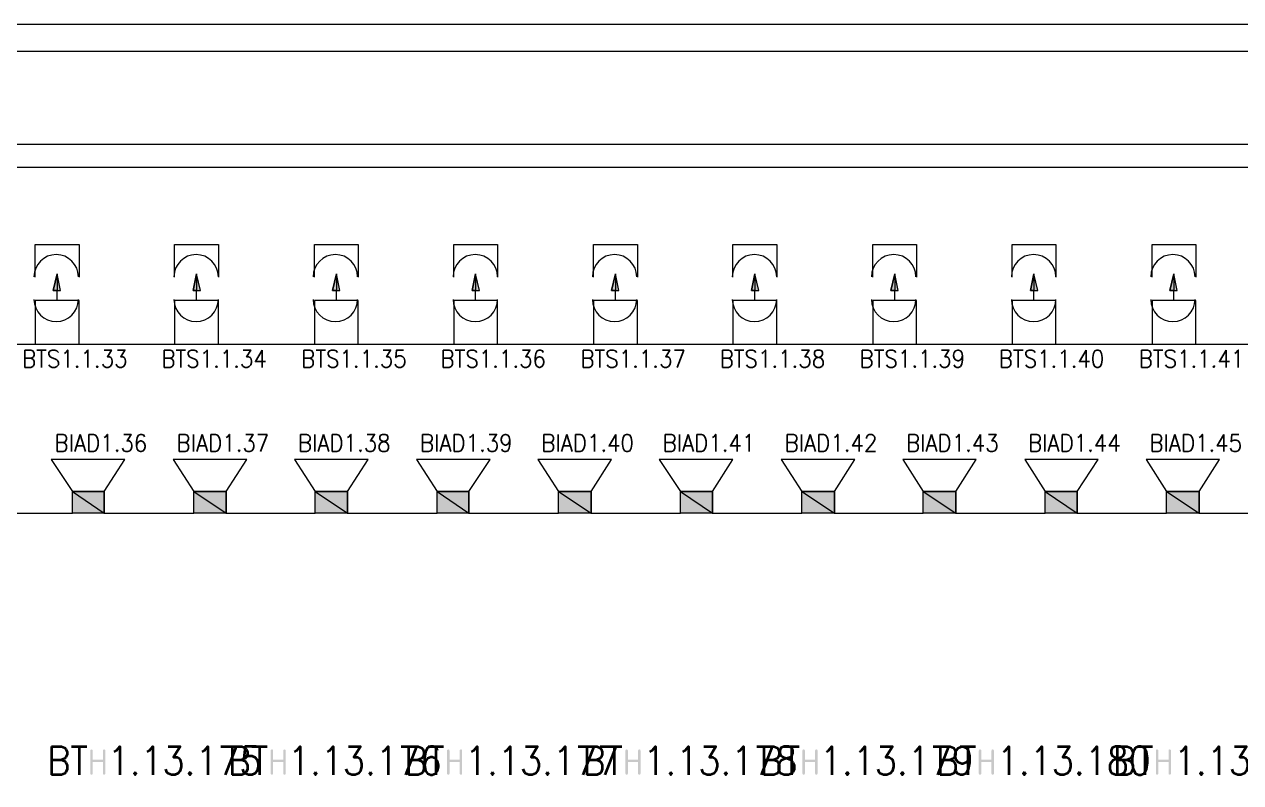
# Model space of a CAD drawing. Header units: millimetres. Extents: x 0 to 420, y 0 to 297.
# Drawn here: x 97 to 174.7, y 248.5 to 296.9 of the extents above; entities that cross this region are included whole.
import ezdxf

# ---------------------------------------------------------------- set-up
doc = ezdxf.new("R2010")
doc.units = ezdxf.units.MM
doc.styles.get("Standard").update_dxf_attribs({"font": 'STANDARD'})

msp = doc.modelspace()

# ---------------------------------------------------------------- hatches: boundary and pattern name
h = msp.add_hatch(color=6)
h.paths.add_polyline_path([(98.890668, 279.950332), (99.144668, 281.008666), (99.144668, 279.950332)], flags=0)
h.paths.add_polyline_path([(99.144668, 281.008666), (99.144668, 279.950332), (99.356335, 279.950332)], flags=0)
h = msp.add_hatch(color=6)
h.paths.add_polyline_path([(107.823001, 279.950332), (108.034668, 281.008666), (108.034668, 279.950332)], flags=0)
h.paths.add_polyline_path([(108.034668, 281.008666), (108.034668, 279.950332), (108.288668, 279.950332)], flags=0)
h = msp.add_hatch(color=6)
h.paths.add_polyline_path([(116.713001, 279.950332), (116.967001, 281.008666), (116.967001, 279.950332)], flags=0)
h.paths.add_polyline_path([(116.967001, 281.008666), (116.967001, 279.950332), (117.178668, 279.950332)], flags=0)
h = msp.add_hatch(color=6)
h.paths.add_polyline_path([(125.645335, 279.950332), (125.857001, 281.008666), (125.857001, 279.950332)], flags=0)
h.paths.add_polyline_path([(125.857001, 281.008666), (125.857001, 279.950332), (126.111001, 279.950332)], flags=0)
h = msp.add_hatch(color=6)
h.paths.add_polyline_path([(134.535334, 279.950332), (134.789334, 281.008666), (134.789334, 279.950332)], flags=0)
h.paths.add_polyline_path([(134.789334, 281.008666), (134.789334, 279.950332), (135.001001, 279.950332)], flags=0)
h = msp.add_hatch(color=6)
h.paths.add_polyline_path([(143.467668, 279.950332), (143.679334, 281.008666), (143.679334, 279.950332)], flags=0)
h.paths.add_polyline_path([(143.679334, 281.008666), (143.679334, 279.950332), (143.933334, 279.950332)], flags=0)
h = msp.add_hatch(color=6)
h.paths.add_polyline_path([(152.357668, 279.950332), (152.611668, 281.008666), (152.611668, 279.950332)], flags=0)
h.paths.add_polyline_path([(152.611668, 281.008666), (152.611668, 279.950332), (152.823334, 279.950332)], flags=0)
h = msp.add_hatch(color=6)
h.paths.add_polyline_path([(161.290001, 279.950332), (161.501668, 281.008666), (161.501668, 279.950332)], flags=0)
h.paths.add_polyline_path([(161.501668, 281.008666), (161.501668, 279.950332), (161.755668, 279.950332)], flags=0)
h = msp.add_hatch(color=6)
h.paths.add_polyline_path([(170.180001, 279.950332), (170.434001, 281.008666), (170.434001, 279.950332)], flags=0)
h.paths.add_polyline_path([(170.434001, 281.008666), (170.434001, 279.950332), (170.645668, 279.950332)], flags=0)
h = msp.add_hatch(color=82)
h.paths.add_polyline_path([(102.150335, 267.123332), (100.118335, 267.123332), (102.150335, 265.726332)], flags=0)
h.paths.add_polyline_path([(100.118335, 267.123332), (102.150335, 265.726332), (100.118335, 265.726332)], flags=0)
h = msp.add_hatch(color=82)
h.paths.add_polyline_path([(109.939668, 267.123332), (107.865335, 267.123332), (109.939668, 265.726332)], flags=0)
h.paths.add_polyline_path([(107.865335, 267.123332), (109.939668, 265.726332), (107.865335, 265.726332)], flags=0)
h = msp.add_hatch(color=82)
h.paths.add_polyline_path([(117.686668, 267.123332), (115.612335, 267.123332), (117.686668, 265.726332)], flags=0)
h.paths.add_polyline_path([(115.612335, 267.123332), (117.686668, 265.726332), (115.612335, 265.726332)], flags=0)
h = msp.add_hatch(color=82)
h.paths.add_polyline_path([(125.433668, 267.123332), (123.401668, 267.123332), (125.433668, 265.726332)], flags=0)
h.paths.add_polyline_path([(123.401668, 267.123332), (125.433668, 265.726332), (123.401668, 265.726332)], flags=0)
h = msp.add_hatch(color=82)
h.paths.add_polyline_path([(133.223001, 267.123332), (131.148668, 267.123332), (133.223001, 265.726332)], flags=0)
h.paths.add_polyline_path([(131.148668, 267.123332), (133.223001, 265.726332), (131.148668, 265.726332)], flags=0)
h = msp.add_hatch(color=82)
h.paths.add_polyline_path([(140.970001, 267.123332), (138.938001, 267.123332), (140.970001, 265.726332)], flags=0)
h.paths.add_polyline_path([(138.938001, 267.123332), (140.970001, 265.726332), (138.938001, 265.726332)], flags=0)
h = msp.add_hatch(color=82)
h.paths.add_polyline_path([(148.759334, 267.123332), (146.685001, 267.123332), (148.759334, 265.726332)], flags=0)
h.paths.add_polyline_path([(146.685001, 267.123332), (148.759334, 265.726332), (146.685001, 265.726332)], flags=0)
h = msp.add_hatch(color=82)
h.paths.add_polyline_path([(156.506334, 267.123332), (154.432001, 267.123332), (156.506334, 265.726332)], flags=0)
h.paths.add_polyline_path([(154.432001, 267.123332), (156.506334, 265.726332), (154.432001, 265.726332)], flags=0)
h = msp.add_hatch(color=82)
h.paths.add_polyline_path([(164.253334, 267.123332), (162.221334, 267.123332), (164.253334, 265.726332)], flags=0)
h.paths.add_polyline_path([(162.221334, 267.123332), (164.253334, 265.726332), (162.221334, 265.726332)], flags=0)
h = msp.add_hatch(color=82)
h.paths.add_polyline_path([(172.042668, 267.123332), (169.968334, 267.123332), (172.042668, 265.726332)], flags=0)
h.paths.add_polyline_path([(169.968334, 267.123332), (172.042668, 265.726332), (169.968334, 265.726332)], flags=0)
for points in [[(101.253506, 249.127476), (101.253506, 250.58048), (101.273488, 250.641251), (101.333984, 250.661509), (101.394755, 250.641251), (101.415012, 250.58048), (101.415012, 250.015484), (102.060485, 250.015484), (102.060485, 250.58048), (102.080743, 250.641251), (102.141514, 250.661509), (102.201803, 250.641251), (102.221991, 250.58048), (102.221991, 249.127476), (102.201803, 249.066981), (102.141514, 249.046999), (102.080743, 249.066981), (102.060485, 249.127476), (102.060485, 249.853978), (101.415012, 249.853978), (101.415012, 249.127476), (101.394755, 249.066981), (101.333984, 249.046999), (101.273488, 249.066981)], [(112.768173, 249.127476), (112.768173, 250.58048), (112.788154, 250.641251), (112.84865, 250.661509), (112.909422, 250.641251), (112.929679, 250.58048), (112.929679, 250.015484), (113.575152, 250.015484), (113.575152, 250.58048), (113.595409, 250.641251), (113.656181, 250.661509), (113.71647, 250.641251), (113.736658, 250.58048), (113.736658, 249.127476), (113.71647, 249.066981), (113.656181, 249.046999), (113.595409, 249.066981), (113.575152, 249.127476), (113.575152, 249.853978), (112.929679, 249.853978), (112.929679, 249.127476), (112.909422, 249.066981), (112.84865, 249.046999), (112.788154, 249.066981)], [(124.028839, 249.127476), (124.028839, 250.58048), (124.048821, 250.641251), (124.109317, 250.661509), (124.170088, 250.641251), (124.190345, 250.58048), (124.190345, 250.015484), (124.835819, 250.015484), (124.835819, 250.58048), (124.856076, 250.641251), (124.916847, 250.661509), (124.977136, 250.641251), (124.997325, 250.58048), (124.997325, 249.127476), (124.977136, 249.066981), (124.916847, 249.046999), (124.856076, 249.066981), (124.835819, 249.127476), (124.835819, 249.853978), (124.190345, 249.853978), (124.190345, 249.127476), (124.170088, 249.066981), (124.109317, 249.046999), (124.048821, 249.066981)], [(135.416506, 249.127476), (135.416506, 250.58048), (135.436488, 250.641251), (135.496983, 250.661509), (135.557755, 250.641251), (135.578012, 250.58048), (135.578012, 250.015484), (136.223485, 250.015484), (136.223485, 250.58048), (136.243742, 250.641251), (136.304514, 250.661509), (136.364803, 250.641251), (136.384991, 250.58048), (136.384991, 249.127476), (136.364803, 249.066981), (136.304514, 249.046999), (136.243742, 249.066981), (136.223485, 249.127476), (136.223485, 249.853978), (135.578012, 249.853978), (135.578012, 249.127476), (135.557755, 249.066981), (135.496983, 249.046999), (135.436488, 249.066981)], [(146.719506, 249.127476), (146.719506, 250.58048), (146.739488, 250.641251), (146.799983, 250.661509), (146.860755, 250.641251), (146.881012, 250.58048), (146.881012, 250.015484), (147.526485, 250.015484), (147.526485, 250.58048), (147.546742, 250.641251), (147.607514, 250.661509), (147.667803, 250.641251), (147.687991, 250.58048), (147.687991, 249.127476), (147.667803, 249.066981), (147.607514, 249.046999), (147.546742, 249.066981), (147.526485, 249.127476), (147.526485, 249.853978), (146.881012, 249.853978), (146.881012, 249.127476), (146.860755, 249.066981), (146.799983, 249.046999), (146.739488, 249.066981)], [(157.980173, 249.127476), (157.980173, 250.58048), (158.000154, 250.641251), (158.06065, 250.661509), (158.121422, 250.641251), (158.141679, 250.58048), (158.141679, 250.015484), (158.787152, 250.015484), (158.787152, 250.58048), (158.807409, 250.641251), (158.86818, 250.661509), (158.92847, 250.641251), (158.948658, 250.58048), (158.948658, 249.127476), (158.92847, 249.066981), (158.86818, 249.046999), (158.807409, 249.066981), (158.787152, 249.127476), (158.787152, 249.853978), (158.141679, 249.853978), (158.141679, 249.127476), (158.121422, 249.066981), (158.06065, 249.046999), (158.000154, 249.066981)], [(169.283173, 249.127476), (169.283173, 250.58048), (169.303154, 250.641251), (169.36365, 250.661509), (169.424421, 250.641251), (169.444679, 250.58048), (169.444679, 250.015484), (170.090152, 250.015484), (170.090152, 250.58048), (170.110409, 250.641251), (170.17118, 250.661509), (170.23147, 250.641251), (170.251658, 250.58048), (170.251658, 249.127476), (170.23147, 249.066981), (170.17118, 249.046999), (170.110409, 249.066981), (170.090152, 249.127476), (170.090152, 249.853978), (169.444679, 249.853978), (169.444679, 249.127476), (169.424421, 249.066981), (169.36365, 249.046999), (169.303154, 249.066981)]]:
    msp.add_hatch(color=7).paths.add_polyline_path(points, flags=0)

# ---------------------------------------------------------------- linework, layer by layer
at = {"color": 7, "lineweight": 0}
for points in [[(0.211668, 0), (420.073667, 0), (420.073667, 296.925999), (0.211668, 296.925999)], [(7.239002, 1.735667), (418.338, 1.735667), (418.338, 295.190332), (7.239002, 295.190332)], [(25.696335, 193.928999), (368.850334, 193.928999), (368.850334, 289.263666), (25.696335, 289.263666)]]:
    msp.add_lwpolyline(points, close=True, dxfattribs=at)
at = {"color": 6, "lineweight": 0}
for points in [[(88.815335, 99.737333), (88.815335, 138.726333), (75.649668, 138.726333), (75.649668, 276.521332), (88.815335, 276.521332), (345.059, 276.521332), (345.059, 287.781999), (59.901668, 287.781999), (59.901668, 130.005666), (68.410668, 130.005666), (68.410668, 126.872999)], [(97.747668, 280.796999), (97.747668, 282.871332), (100.541668, 282.871332), (100.541668, 280.796999)], [(106.637668, 280.796999), (106.637668, 282.871332), (109.431668, 282.871332), (109.431668, 280.796999)], [(115.570001, 280.796999), (115.570001, 282.871332), (118.364001, 282.871332), (118.364001, 280.796999)], [(124.460001, 280.796999), (124.460001, 282.871332), (127.254001, 282.871332), (127.254001, 280.796999)], [(133.392334, 280.796999), (133.392334, 282.871332), (136.186334, 282.871332), (136.186334, 280.796999)], [(142.282334, 280.796999), (142.282334, 282.871332), (145.076334, 282.871332), (145.076334, 280.796999)], [(151.214668, 280.796999), (151.214668, 282.871332), (154.008668, 282.871332), (154.008668, 280.796999)], [(160.104668, 280.796999), (160.104668, 282.871332), (162.898668, 282.871332), (162.898668, 280.796999)], [(169.037001, 280.796999), (169.037001, 282.871332), (171.831001, 282.871332), (171.831001, 280.796999)], [(100.499335, 280.81858), (100.470456, 281.104329), (100.387778, 281.370466), (100.257001, 281.611291), (100.083828, 281.821108), (99.873957, 281.994218), (99.633089, 282.124922), (99.366926, 282.207524), (99.081168, 282.236324), (98.79541, 282.207524), (98.529246, 282.124922), (98.288379, 281.994218), (98.078508, 281.821108), (97.905334, 281.611291), (97.774558, 281.370466), (97.69188, 281.104329), (97.663001, 280.81858)], [(109.431668, 280.81858), (109.402789, 281.104329), (109.320111, 281.370466), (109.189335, 281.611291), (109.016161, 281.821108), (108.80629, 281.994218), (108.565423, 282.124922), (108.29926, 282.207524), (108.013501, 282.236324), (107.727743, 282.207524), (107.46158, 282.124922), (107.220712, 281.994218), (107.010842, 281.821108), (106.837668, 281.611291), (106.706892, 281.370466), (106.624214, 281.104329), (106.595335, 280.81858)], [(118.321668, 280.81858), (118.292789, 281.104329), (118.210111, 281.370466), (118.079335, 281.611291), (117.906161, 281.821108), (117.69629, 281.994218), (117.455423, 282.124922), (117.18926, 282.207524), (116.903501, 282.236324), (116.617743, 282.207524), (116.35158, 282.124922), (116.110712, 281.994218), (115.900842, 281.821108), (115.727668, 281.611291), (115.596891, 281.370466), (115.514214, 281.104329), (115.485335, 280.81858)], [(127.254001, 280.81858), (127.225122, 281.104329), (127.142444, 281.370466), (127.011668, 281.611291), (126.838494, 281.821108), (126.628623, 281.994218), (126.387756, 282.124922), (126.121593, 282.207524), (125.835835, 282.236324), (125.550076, 282.207524), (125.283913, 282.124922), (125.043046, 281.994218), (124.833175, 281.821108), (124.660001, 281.611291), (124.529225, 281.370466), (124.446547, 281.104329), (124.417668, 280.81858)], [(136.144001, 280.81858), (136.115122, 281.104329), (136.032444, 281.370466), (135.901668, 281.611291), (135.728494, 281.821108), (135.518623, 281.994218), (135.277756, 282.124922), (135.011593, 282.207524), (134.725834, 282.236324), (134.440076, 282.207524), (134.173913, 282.124922), (133.933046, 281.994218), (133.723175, 281.821108), (133.550001, 281.611291), (133.419225, 281.370466), (133.336547, 281.104329), (133.307668, 280.81858)], [(145.076334, 280.81858), (145.047455, 281.104329), (144.964778, 281.370466), (144.834001, 281.611291), (144.660827, 281.821108), (144.450957, 281.994218), (144.210089, 282.124922), (143.943926, 282.207524), (143.658168, 282.236324), (143.372409, 282.207524), (143.106246, 282.124922), (142.865379, 281.994218), (142.655508, 281.821108), (142.482334, 281.611291), (142.351558, 281.370466), (142.26888, 281.104329), (142.240001, 280.81858)], [(153.966334, 280.81858), (153.937455, 281.104329), (153.854777, 281.370466), (153.724001, 281.611291), (153.550827, 281.821108), (153.340957, 281.994218), (153.100089, 282.124922), (152.833926, 282.207524), (152.548168, 282.236324), (152.262409, 282.207524), (151.996246, 282.124922), (151.755379, 281.994218), (151.545508, 281.821108), (151.372334, 281.611291), (151.241558, 281.370466), (151.15888, 281.104329), (151.130001, 280.81858)], [(162.898668, 280.81858), (162.869789, 281.104329), (162.787111, 281.370466), (162.656335, 281.611291), (162.483161, 281.821108), (162.27329, 281.994218), (162.032423, 282.124922), (161.766259, 282.207524), (161.480501, 282.236324), (161.194743, 282.207524), (160.92858, 282.124922), (160.687712, 281.994218), (160.477841, 281.821108), (160.304667, 281.611291), (160.173891, 281.370466), (160.091213, 281.104329), (160.062334, 280.81858)], [(171.788668, 280.81858), (171.759789, 281.104329), (171.677111, 281.370466), (171.546335, 281.611291), (171.373161, 281.821108), (171.16329, 281.994218), (170.922422, 282.124922), (170.656259, 282.207524), (170.370501, 282.236324), (170.084743, 282.207524), (169.81858, 282.124922), (169.577712, 281.994218), (169.367841, 281.821108), (169.194667, 281.611291), (169.063891, 281.370466), (168.981213, 281.104329), (168.952334, 280.81858)], [(99.144668, 279.315332), (99.144668, 279.950332), (99.356335, 279.950332), (99.144668, 281.008666), (98.890668, 279.950332), (99.144668, 279.950332)], [(108.034668, 279.315332), (108.034668, 279.950332), (108.288668, 279.950332), (108.034668, 281.008666), (107.823001, 279.950332), (108.034668, 279.950332)], [(116.967001, 279.315332), (116.967001, 279.950332), (117.178668, 279.950332), (116.967001, 281.008666), (116.713001, 279.950332), (116.967001, 279.950332)], [(125.857001, 279.315332), (125.857001, 279.950332), (126.111001, 279.950332), (125.857001, 281.008666), (125.645335, 279.950332), (125.857001, 279.950332)], [(134.789334, 279.315332), (134.789334, 279.950332), (135.001001, 279.950332), (134.789334, 281.008666), (134.535334, 279.950332), (134.789334, 279.950332)], [(143.679334, 279.315332), (143.679334, 279.950332), (143.933334, 279.950332), (143.679334, 281.008666), (143.467668, 279.950332), (143.679334, 279.950332)], [(152.611668, 279.315332), (152.611668, 279.950332), (152.823334, 279.950332), (152.611668, 281.008666), (152.357668, 279.950332), (152.611668, 279.950332)], [(161.501668, 279.315332), (161.501668, 279.950332), (161.755668, 279.950332), (161.501668, 281.008666), (161.290001, 279.950332), (161.501668, 279.950332)], [(170.434001, 279.315332), (170.434001, 279.950332), (170.645668, 279.950332), (170.434001, 281.008666), (170.180001, 279.950332), (170.434001, 279.950332)], [(97.663001, 279.378832), (97.691814, 279.093029), (97.774451, 278.826827), (97.905208, 278.585932), (98.078381, 278.376046), (98.288268, 278.202872), (98.529163, 278.072115), (98.795364, 277.989479), (99.081168, 277.960666), (99.366971, 277.989479), (99.633173, 278.072115), (99.874068, 278.202872), (100.083955, 278.376046), (100.257128, 278.585932), (100.387885, 278.826827), (100.470522, 279.093029), (100.499335, 279.378832)], [(106.595335, 279.378832), (106.624148, 279.093029), (106.706784, 278.826827), (106.837541, 278.585932), (107.010715, 278.376046), (107.220601, 278.202872), (107.461496, 278.072115), (107.727698, 277.989479), (108.013501, 277.960666), (108.299305, 277.989479), (108.565506, 278.072115), (108.806402, 278.202872), (109.016288, 278.376046), (109.189461, 278.585932), (109.320218, 278.826827), (109.402855, 279.093029), (109.431668, 279.378832)], [(115.485335, 279.378832), (115.514148, 279.093029), (115.596784, 278.826827), (115.727541, 278.585932), (115.900715, 278.376046), (116.110601, 278.202872), (116.351496, 278.072115), (116.617698, 277.989479), (116.903501, 277.960666), (117.189305, 277.989479), (117.455506, 278.072115), (117.696402, 278.202872), (117.906288, 278.376046), (118.079461, 278.585932), (118.210218, 278.826827), (118.292855, 279.093029), (118.321668, 279.378832)], [(124.417668, 279.378832), (124.446481, 279.093029), (124.529118, 278.826827), (124.659874, 278.585932), (124.833048, 278.376046), (125.042934, 278.202872), (125.28383, 278.072115), (125.550031, 277.989479), (125.835835, 277.960666), (126.121638, 277.989479), (126.387839, 278.072115), (126.628735, 278.202872), (126.838621, 278.376046), (127.011795, 278.585932), (127.142551, 278.826827), (127.225188, 279.093029), (127.254001, 279.378832)], [(133.307668, 279.378832), (133.336481, 279.093029), (133.419118, 278.826827), (133.549874, 278.585932), (133.723048, 278.376046), (133.932934, 278.202872), (134.17383, 278.072115), (134.440031, 277.989479), (134.725834, 277.960666), (135.011638, 277.989479), (135.277839, 278.072115), (135.518735, 278.202872), (135.728621, 278.376046), (135.901795, 278.585932), (136.032551, 278.826827), (136.115188, 279.093029), (136.144001, 279.378832)], [(142.240001, 279.378832), (142.268814, 279.093029), (142.351451, 278.826827), (142.482208, 278.585932), (142.655381, 278.376046), (142.865267, 278.202872), (143.106163, 278.072115), (143.372364, 277.989479), (143.658168, 277.960666), (143.943971, 277.989479), (144.210173, 278.072115), (144.451068, 278.202872), (144.660954, 278.376046), (144.834128, 278.585932), (144.964885, 278.826827), (145.047521, 279.093029), (145.076334, 279.378832)], [(151.130001, 279.378832), (151.158814, 279.093029), (151.241451, 278.826827), (151.372208, 278.585932), (151.545381, 278.376046), (151.755267, 278.202872), (151.996163, 278.072115), (152.262364, 277.989479), (152.548168, 277.960666), (152.833971, 277.989479), (153.100173, 278.072115), (153.341068, 278.202872), (153.550954, 278.376046), (153.724128, 278.585932), (153.854885, 278.826827), (153.937521, 279.093029), (153.966334, 279.378832)], [(160.062334, 279.378832), (160.091147, 279.093029), (160.173784, 278.826827), (160.304541, 278.585932), (160.477714, 278.376046), (160.687601, 278.202872), (160.928496, 278.072115), (161.194698, 277.989479), (161.480501, 277.960666), (161.766305, 277.989479), (162.032506, 278.072115), (162.273401, 278.202872), (162.483288, 278.376046), (162.656461, 278.585932), (162.787218, 278.826827), (162.869855, 279.093029), (162.898668, 279.378832)], [(168.952334, 279.378832), (168.981147, 279.093029), (169.063784, 278.826827), (169.194541, 278.585932), (169.367714, 278.376046), (169.577601, 278.202872), (169.818496, 278.072115), (170.084698, 277.989479), (170.370501, 277.960666), (170.656304, 277.989479), (170.922506, 278.072115), (171.163401, 278.202872), (171.373288, 278.376046), (171.546461, 278.585932), (171.677218, 278.826827), (171.759855, 279.093029), (171.788668, 279.378832)]]:
    msp.add_lwpolyline(points, dxfattribs=at)
for points in [[(98.890668, 279.950332), (99.144668, 281.008666), (99.144668, 279.950332)], [(99.144668, 281.008666), (99.144668, 279.950332), (99.356335, 279.950332)], [(107.823001, 279.950332), (108.034668, 281.008666), (108.034668, 279.950332)], [(108.034668, 281.008666), (108.034668, 279.950332), (108.288668, 279.950332)], [(116.713001, 279.950332), (116.967001, 281.008666), (116.967001, 279.950332)], [(116.967001, 281.008666), (116.967001, 279.950332), (117.178668, 279.950332)], [(125.645335, 279.950332), (125.857001, 281.008666), (125.857001, 279.950332)], [(125.857001, 281.008666), (125.857001, 279.950332), (126.111001, 279.950332)], [(134.535334, 279.950332), (134.789334, 281.008666), (134.789334, 279.950332)], [(134.789334, 281.008666), (134.789334, 279.950332), (135.001001, 279.950332)], [(143.467668, 279.950332), (143.679334, 281.008666), (143.679334, 279.950332)], [(143.679334, 281.008666), (143.679334, 279.950332), (143.933334, 279.950332)], [(152.357668, 279.950332), (152.611668, 281.008666), (152.611668, 279.950332)], [(152.611668, 281.008666), (152.611668, 279.950332), (152.823334, 279.950332)], [(161.290001, 279.950332), (161.501668, 281.008666), (161.501668, 279.950332)], [(161.501668, 281.008666), (161.501668, 279.950332), (161.755668, 279.950332)], [(170.180001, 279.950332), (170.434001, 281.008666), (170.434001, 279.950332)], [(170.434001, 281.008666), (170.434001, 279.950332), (170.645668, 279.950332)], [(100.541668, 276.521332), (100.541668, 279.315332), (97.747668, 279.315332), (97.747668, 276.521332)], [(109.431668, 276.521332), (109.431668, 279.315332), (106.637668, 279.315332), (106.637668, 276.521332)], [(118.364001, 276.521332), (118.364001, 279.315332), (115.570001, 279.315332), (115.570001, 276.521332)], [(127.254001, 276.521332), (127.254001, 279.315332), (124.460001, 279.315332), (124.460001, 276.521332)], [(136.186334, 276.521332), (136.186334, 279.315332), (133.392334, 279.315332), (133.392334, 276.521332)], [(145.076334, 276.521332), (145.076334, 279.315332), (142.282334, 279.315332), (142.282334, 276.521332)], [(154.008668, 276.521332), (154.008668, 279.315332), (151.214668, 279.315332), (151.214668, 276.521332)], [(162.898668, 276.521332), (162.898668, 279.315332), (160.104668, 279.315332), (160.104668, 276.521332)], [(171.831001, 276.521332), (171.831001, 279.315332), (169.037001, 279.315332), (169.037001, 276.521332)]]:
    msp.add_lwpolyline(points, close=True, dxfattribs=at)
at = {"color": 82, "lineweight": 0}
for points in [[(102.150335, 267.123332), (102.150335, 265.726332), (100.118335, 265.726332), (100.118335, 267.123332), (102.150335, 267.123332), (103.462668, 269.155332), (98.763668, 269.155332), (100.118335, 267.123332)], [(109.939668, 267.123332), (109.939668, 265.726332), (107.865335, 265.726332), (107.865335, 267.123332), (109.939668, 267.123332), (111.252001, 269.155332), (106.553001, 269.155332), (107.865335, 267.123332)], [(117.686668, 267.123332), (117.686668, 265.726332), (115.612335, 265.726332), (115.612335, 267.123332), (117.686668, 267.123332), (118.999001, 269.155332), (114.300001, 269.155332), (115.612335, 267.123332)], [(125.433668, 267.123332), (125.433668, 265.726332), (123.401668, 265.726332), (123.401668, 267.123332), (125.433668, 267.123332), (126.788335, 269.155332), (122.089335, 269.155332), (123.401668, 267.123332)], [(133.223001, 267.123332), (133.223001, 265.726332), (131.148668, 265.726332), (131.148668, 267.123332), (133.223001, 267.123332), (134.535334, 269.155332), (129.836334, 269.155332), (131.148668, 267.123332)], [(140.970001, 267.123332), (140.970001, 265.726332), (138.938001, 265.726332), (138.938001, 267.123332), (140.970001, 267.123332), (142.282334, 269.155332), (137.583334, 269.155332), (138.938001, 267.123332)], [(148.759334, 267.123332), (148.759334, 265.726332), (146.685001, 265.726332), (146.685001, 267.123332), (148.759334, 267.123332), (150.071668, 269.155332), (145.372668, 269.155332), (146.685001, 267.123332)], [(156.506334, 267.123332), (156.506334, 265.726332), (154.432001, 265.726332), (154.432001, 267.123332), (156.506334, 267.123332), (157.818668, 269.155332), (153.119668, 269.155332), (154.432001, 267.123332)], [(164.253334, 267.123332), (164.253334, 265.726332), (162.221334, 265.726332), (162.221334, 267.123332), (164.253334, 267.123332), (165.608001, 269.155332), (160.909001, 269.155332), (162.221334, 267.123332)], [(172.042668, 267.123332), (172.042668, 265.726332), (169.968334, 265.726332), (169.968334, 267.123332), (172.042668, 267.123332), (173.355001, 269.155332), (168.656001, 269.155332), (169.968334, 267.123332)]]:
    msp.add_lwpolyline(points, dxfattribs=at)
for points in [[(102.150335, 267.123332), (100.118335, 267.123332), (102.150335, 265.726332)], [(100.118335, 267.123332), (102.150335, 265.726332), (100.118335, 265.726332)], [(109.939668, 267.123332), (107.865335, 267.123332), (109.939668, 265.726332)], [(107.865335, 267.123332), (109.939668, 265.726332), (107.865335, 265.726332)], [(117.686668, 267.123332), (115.612335, 267.123332), (117.686668, 265.726332)], [(115.612335, 267.123332), (117.686668, 265.726332), (115.612335, 265.726332)], [(125.433668, 267.123332), (123.401668, 267.123332), (125.433668, 265.726332)], [(123.401668, 267.123332), (125.433668, 265.726332), (123.401668, 265.726332)], [(133.223001, 267.123332), (131.148668, 267.123332), (133.223001, 265.726332)], [(131.148668, 267.123332), (133.223001, 265.726332), (131.148668, 265.726332)], [(140.970001, 267.123332), (138.938001, 267.123332), (140.970001, 265.726332)], [(138.938001, 267.123332), (140.970001, 265.726332), (138.938001, 265.726332)], [(148.759334, 267.123332), (146.685001, 267.123332), (148.759334, 265.726332)], [(146.685001, 267.123332), (148.759334, 265.726332), (146.685001, 265.726332)], [(156.506334, 267.123332), (154.432001, 267.123332), (156.506334, 265.726332)], [(154.432001, 267.123332), (156.506334, 265.726332), (154.432001, 265.726332)], [(164.253334, 267.123332), (162.221334, 267.123332), (164.253334, 265.726332)], [(162.221334, 267.123332), (164.253334, 265.726332), (162.221334, 265.726332)], [(172.042668, 267.123332), (169.968334, 267.123332), (172.042668, 265.726332)], [(169.968334, 267.123332), (172.042668, 265.726332), (169.968334, 265.726332)]]:
    msp.add_lwpolyline(points, close=True, dxfattribs=at)
at = {"color": 5, "lineweight": 0}
for points in [[(94.403335, 265.726332), (100.118335, 265.726332)], [(102.150335, 265.726332), (107.865335, 265.726332)], [(109.939668, 265.726332), (115.612335, 265.726332)], [(117.686668, 265.726332), (123.401668, 265.726332)], [(125.433668, 265.726332), (131.148668, 265.726332)], [(133.223001, 265.726332), (138.938001, 265.726332)], [(140.970001, 265.726332), (146.685001, 265.726332)], [(148.759334, 265.726332), (154.432001, 265.726332)], [(156.506334, 265.726332), (162.221334, 265.726332)], [(164.253334, 265.726332), (169.968334, 265.726332)], [(172.042668, 265.726332), (177.757668, 265.726332)]]:
    msp.add_lwpolyline(points, dxfattribs=at)

# ---------------------------------------------------------------- texts
at = {"color": 7, "attachment_point": 1}
for s, insert, char_height, width in [('BTS1.1.33', (96.901002, 276.138154), 1.098488, 6.2247651), ('BTS1.1.34', (105.791002, 276.138154), 1.098488, 6.34681932), ('BTS1.1.35', (114.723333, 276.138154), 1.098488, 6.2247651), ('BTS1.1.36', (123.613342, 276.138154), 1.098488, 6.2247651), ('BTS1.1.37', (132.545674, 276.138154), 1.098488, 6.2247651), ('BTS1.1.38', (141.435674, 276.138154), 1.098488, 6.2247651), ('BTS1.1.39', (150.368014, 276.138154), 1.098488, 6.2247651), ('BTS1.1.40', (159.258014, 276.138154), 1.098488, 6.34681932), ('BTS1.1.41', (168.190354, 276.138154), 1.098488, 6.10271088), ('BIAD1.36', (98.975337, 270.761821), 1.098488, 5.73654844), ('BIAD1.37', (106.764672, 270.761821), 1.098488, 5.73654844), ('BIAD1.38', (114.511675, 270.761821), 1.098488, 5.73654844), ('BIAD1.39', (122.30101, 270.761821), 1.098488, 5.73654844), ('BIAD1.40', (130.048005, 270.761821), 1.098488, 5.85860267), ('BIAD1.41', (137.795009, 270.761821), 1.098488, 5.61449422), ('BIAD1.42', (145.584344, 270.761821), 1.098488, 5.85860267), ('BIAD1.43', (153.331347, 270.761821), 1.098488, 5.85860267), ('BIAD1.44', (161.120674, 270.761821), 1.098488, 5.98065689), ('BIAD1.45', (168.867677, 270.761821), 1.098488, 5.85860267), ('BT', (98.509672, 250.845338), 1.798339, 2.59760078), ('1.13.175', (102.362003, 250.845338), 1.798339, 7.79280233), ('BT', (110.024335, 250.845338), 1.798339, 2.59760078), ('1.13.176', (113.876667, 250.845338), 1.798339, 7.79280233), ('BT', (121.285, 250.845338), 1.798339, 2.59760078), ('1.13.177', (125.179672, 250.845338), 1.798339, 7.79280233), ('BT', (132.672668, 250.845338), 1.798339, 2.59760078), ('1.13.178', (136.567332, 250.845338), 1.798339, 7.79280233), ('BT', (143.975665, 250.845338), 1.798339, 2.59760078), ('1.13.179', (147.827997, 250.845338), 1.798339, 7.79280233), ('BT', (155.23633, 250.845338), 1.798339, 2.59760078), ('1.13.180', (159.130993, 250.845338), 1.798339, 7.79280233), ('BT', (166.539326, 250.845338), 1.798339, 2.59760078), ('1.13.181', (170.434007, 250.845338), 1.798339, 7.39317144)]:
    msp.add_mtext(s, dxfattribs=dict(at, insert=insert, char_height=char_height, width=width))

doc.saveas('drawing.dxf')
